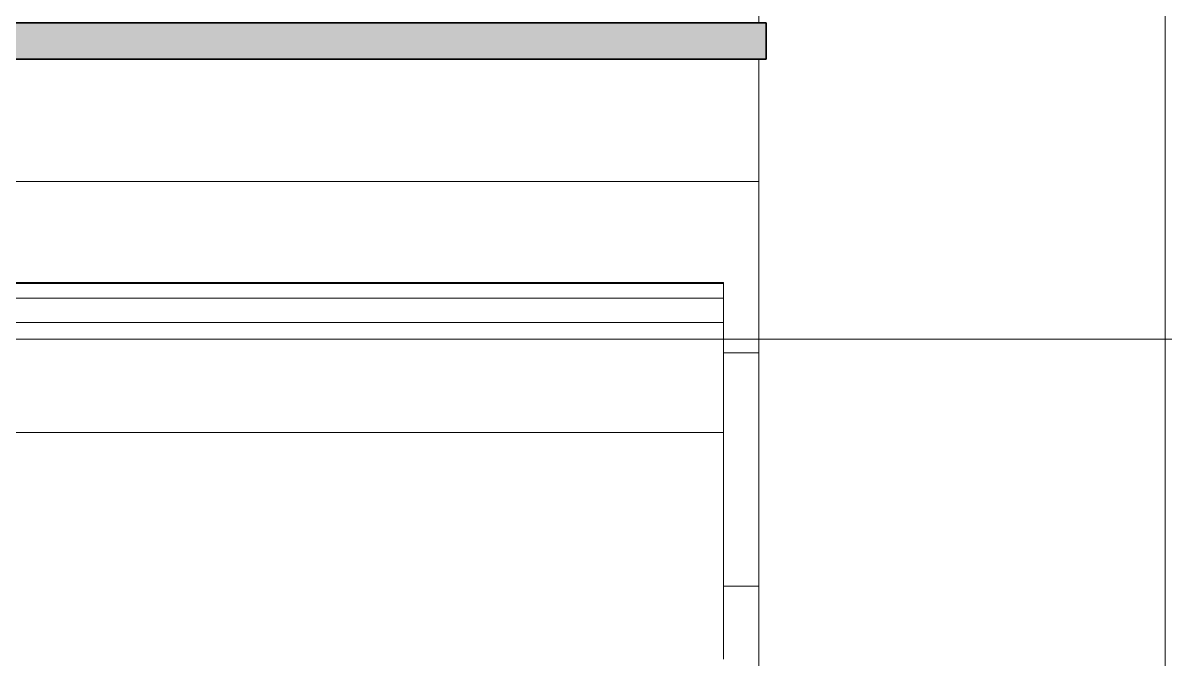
# Model space of a CAD drawing. Header units: millimetres. Extents: x -46169 to 237885, y -84465 to 18123.
# Drawn here: x 120532 to 121320, y -80503 to -80064 of the extents above; entities that cross this region are included whole.
import ezdxf

# ---------------------------------------------------------------- set-up
doc = ezdxf.new("R2010")
doc.units = ezdxf.units.MM
doc.header["$MEASUREMENT"] = 0
doc.linetypes.add('Wipeout_Contour', pattern=[1000, 0, -1000])
doc.layers.add('0_Pen_No__85', color=8, linetype='Continuous', lineweight=20)
doc.layers.add('New_A-35-M_FFE_Fixed_Pen_No__1', color=7, linetype='Continuous', lineweight=13)
for name, color, linetype in [('New_A-20-M_Floor_Slab', 7, 'Continuous'), ('New_A-25-M_Wall_Ext', 7, 'Continuous'), ('New_A-35-M_FFE_Fixed', 7, 'Continuous')]:
    doc.layers.add(name, color=color, linetype=linetype)
doc.layers.add('New_A-35-M_FFE_Fixed_Pen_No__104', color=7, linetype='Continuous', lineweight=15, true_color=0xa6a6a6)
doc.layers.add('New_A-35-M_FFE_Fixed_Pen_No__44', color=7, linetype='Continuous', lineweight=35, true_color=0x444444)

# ---------------------------------------------------------------- blocks, each defined once
blk = doc.blocks.new('Section Elem_2_2', base_point=(64459.15, -84332.61))
at = {"color": 254, "linetype": 'Wipeout_Contour', "lineweight": 0, "ltscale": 863243.063228}
blk.add_wipeout([(116728.38, -78182.61), (116728.38, -79726.43), (121319.73, -79726.43), (121319.73, -80282.61), (121879.36, -80282.61), (121879.36, -78182.61)], dxfattribs=at).dxf.layer = 'New_A-25-M_Wall_Ext'
blk = doc.blocks.new('Section Elem_7_2', base_point=(64459.15, -84332.61))
at = {"color": 254, "linetype": 'Wipeout_Contour', "lineweight": 0, "ltscale": 1166243.829962004}
blk.add_wipeout([(121319.73, -80282.61), (121319.73, -80615.11), (121642.74, -80615.11), (121642.74, -80614.86), (121578.03, -80614.86), (121578.03, -80445.86), (121642.74, -80445.86), (121642.74, -80282.61)], dxfattribs=at).dxf.layer = 'New_A-20-M_Floor_Slab'
blk = doc.blocks.new('Section Elem_22_2', base_point=(64459.15, -84332.61))
at = {"color": 254, "linetype": 'Wipeout_Contour', "lineweight": 0, "ltscale": 579727.21082}
blk.add_wipeout([(120489.73, -80089.43), (120489.73, -80173.88), (121039.73, -80173.88), (121039.73, -80089.43)], dxfattribs=at).dxf.layer = 'New_A-35-M_FFE_Fixed'
at = {"color": 254, "linetype": 'Wipeout_Contour', "lineweight": 0, "ltscale": 579975.43068}
blk.add_wipeout([(121015.23, -80243.61), (120514.23, -80243.61), (120514.23, -80244.13), (121015.23, -80244.13)], dxfattribs=at).dxf.layer = 'New_A-35-M_FFE_Fixed'
at = {"color": 254, "linetype": 'Wipeout_Contour', "lineweight": 0, "ltscale": 579999.930073}
blk.add_wipeout([(121015.23, -80254.45), (120514.23, -80254.45), (120514.23, -80255.42), (121015.23, -80255.42)], dxfattribs=at).dxf.layer = 'New_A-35-M_FFE_Fixed'
at = {"color": 254, "linetype": 'Wipeout_Contour', "lineweight": 0, "ltscale": 870652.845273}
blk.add_wipeout([(121015.23, -80346.96), (120514.23, -80346.96), (120514.23, -80503.33), (120544.23, -80503.33), (120985.23, -80503.33), (121015.23, -80503.33)], dxfattribs=at).dxf.layer = 'New_A-35-M_FFE_Fixed'
at = {"color": 254, "linetype": 'Wipeout_Contour', "lineweight": 0, "ltscale": 579837.620122}
blk.add_wipeout([(120489.73, -80189.27), (121039.73, -80189.27), (121039.73, -80173.88), (120489.73, -80173.88)], dxfattribs=at).dxf.layer = 'New_A-35-M_FFE_Fixed'
at = {"color": 254, "linetype": 'Wipeout_Contour', "lineweight": 0, "ltscale": 580006.083711}
blk.add_wipeout([(121015.23, -80256.82), (120514.23, -80256.82), (120514.23, -80258.61), (121015.23, -80258.61)], dxfattribs=at).dxf.layer = 'New_A-35-M_FFE_Fixed'
at = {"color": 254, "linetype": 'Wipeout_Contour', "lineweight": 0, "ltscale": 580119.70822}
blk.add_wipeout([(120514.23, -80271.08), (120514.23, -80346.96), (121015.23, -80346.96), (121015.23, -80271.08)], dxfattribs=at).dxf.layer = 'New_A-35-M_FFE_Fixed'
at = {"color": 254, "linetype": 'Wipeout_Contour', "lineweight": 0, "ltscale": 581110.48184}
blk.add_wipeout([(121039.73, -80351.09), (121015.23, -80351.09), (121015.23, -80371.46), (121039.73, -80371.46)], dxfattribs=at).dxf.layer = 'New_A-35-M_FFE_Fixed'
at = {"color": 254, "linetype": 'Wipeout_Contour', "lineweight": 0, "ltscale": 581201.072696}
blk.add_wipeout([(121039.73, -80391.97), (121015.23, -80391.97), (121015.23, -80412.46), (121039.73, -80412.46)], dxfattribs=at).dxf.layer = 'New_A-35-M_FFE_Fixed'
at = {"color": 254, "linetype": 'Wipeout_Contour', "lineweight": 0, "ltscale": 581366.833674}
blk.add_wipeout([(121015.23, -80473.58), (121015.23, -80480.58), (121039.73, -80480.58), (121039.73, -80473.58)], dxfattribs=at).dxf.layer = 'New_A-35-M_FFE_Fixed'
at = {"color": 254, "linetype": 'Wipeout_Contour', "lineweight": 0, "ltscale": 581397.898218}
blk.add_wipeout([(121039.73, -80487.59), (121015.23, -80487.59), (121015.23, -80494.61), (121039.73, -80494.61)], dxfattribs=at).dxf.layer = 'New_A-35-M_FFE_Fixed'
at = {"color": 254, "linetype": 'Wipeout_Contour', "lineweight": 0, "ltscale": 579871.541266}
blk.add_wipeout([(120489.73, -80189.27), (120489.73, -80204.54), (121039.73, -80204.54), (121039.73, -80189.27)], dxfattribs=at).dxf.layer = 'New_A-35-M_FFE_Fixed'
at = {"color": 254, "linetype": 'Wipeout_Contour', "lineweight": 0, "ltscale": 580010.421364}
blk.add_wipeout([(121015.23, -80258.61), (120514.23, -80258.61), (120514.23, -80260.74), (121015.23, -80260.74)], dxfattribs=at).dxf.layer = 'New_A-35-M_FFE_Fixed'
at = {"color": 254, "linetype": 'Wipeout_Contour', "lineweight": 0, "ltscale": 580026.740227}
blk.add_wipeout([(121015.23, -80265.7), (120514.23, -80265.7), (120514.23, -80268.38), (121015.23, -80268.38)], dxfattribs=at).dxf.layer = 'New_A-35-M_FFE_Fixed'
at = {"color": 254, "linetype": 'Wipeout_Contour', "lineweight": 0, "ltscale": 580978.682639}
blk.add_wipeout([(121039.73, -80292.11), (121015.23, -80292.11), (121015.23, -80311.28), (121039.73, -80311.28)], dxfattribs=at).dxf.layer = 'New_A-35-M_FFE_Fixed'
at = {"color": 254, "linetype": 'Wipeout_Contour', "lineweight": 0, "ltscale": 581155.70617}
blk.add_wipeout([(121039.73, -80371.46), (121015.23, -80371.46), (121015.23, -80391.97), (121039.73, -80391.97)], dxfattribs=at).dxf.layer = 'New_A-35-M_FFE_Fixed'
at = {"color": 254, "linetype": 'Wipeout_Contour', "lineweight": 0, "ltscale": 581351.380789}
blk.add_wipeout([(121039.73, -80466.62), (121015.23, -80466.62), (121015.23, -80473.58), (121039.73, -80473.58)], dxfattribs=at).dxf.layer = 'New_A-35-M_FFE_Fixed'
at = {"color": 254, "linetype": 'Wipeout_Contour', "lineweight": 0, "ltscale": 581382.350759}
blk.add_wipeout([(121039.73, -80480.58), (121015.23, -80480.58), (121015.23, -80487.59), (121039.73, -80487.59)], dxfattribs=at).dxf.layer = 'New_A-35-M_FFE_Fixed'
at = {"color": 254, "linetype": 'Wipeout_Contour', "lineweight": 0, "ltscale": 581413.442178}
blk.add_wipeout([(121039.73, -80494.61), (121015.23, -80494.61), (121015.23, -80501.63), (121039.73, -80501.63)], dxfattribs=at).dxf.layer = 'New_A-35-M_FFE_Fixed'
at = {"color": 254, "linetype": 'Wipeout_Contour', "lineweight": 0, "ltscale": 580015.420755}
blk.add_wipeout([(121015.23, -80260.74), (120514.23, -80260.74), (120514.23, -80263.13), (121015.23, -80263.13)], dxfattribs=at).dxf.layer = 'New_A-35-M_FFE_Fixed'
at = {"color": 254, "linetype": 'Wipeout_Contour', "lineweight": 0, "ltscale": 580032.693299}
blk.add_wipeout([(121015.23, -80268.38), (120514.23, -80268.38), (120514.23, -80271.08), (121015.23, -80271.08)], dxfattribs=at).dxf.layer = 'New_A-35-M_FFE_Fixed'
at = {"color": 254, "linetype": 'Wipeout_Contour', "lineweight": 0, "ltscale": 581021.671977}
blk.add_wipeout([(121015.23, -80330.99), (121039.73, -80330.99), (121039.73, -80311.28), (121015.23, -80311.28)], dxfattribs=at).dxf.layer = 'New_A-35-M_FFE_Fixed'
at = {"color": 254, "linetype": 'Wipeout_Contour', "lineweight": 0, "ltscale": 581336.025771}
blk.add_wipeout([(121039.73, -80459.71), (121015.23, -80459.71), (121015.23, -80466.62), (121039.73, -80466.62)], dxfattribs=at).dxf.layer = 'New_A-35-M_FFE_Fixed'
at = {"color": 254, "linetype": 'Wipeout_Contour', "lineweight": 0, "ltscale": 581428.948762}
blk.add_wipeout([(121015.23, -80508.61), (121039.73, -80508.61), (121039.73, -80501.63), (121015.23, -80501.63)], dxfattribs=at).dxf.layer = 'New_A-35-M_FFE_Fixed'
at = {"color": 254, "linetype": 'Wipeout_Contour', "lineweight": 0, "ltscale": 580002.548412}
blk.add_wipeout([(120514.23, -80255.42), (120514.23, -80256.82), (121015.23, -80256.82), (121015.23, -80255.42)], dxfattribs=at).dxf.layer = 'New_A-35-M_FFE_Fixed'
at = {"color": 254, "linetype": 'Wipeout_Contour', "lineweight": 0, "ltscale": 580020.919805}
blk.add_wipeout([(121015.23, -80263.13), (120514.23, -80263.13), (120514.23, -80265.7), (121015.23, -80265.7)], dxfattribs=at).dxf.layer = 'New_A-35-M_FFE_Fixed'
at = {"color": 254, "linetype": 'Wipeout_Contour', "lineweight": 0, "ltscale": 726325.774958}
blk.add_wipeout([(121015.23, -80330.99), (121015.23, -80346.96), (121015.23, -80351.09), (121039.73, -80351.09), (121039.73, -80330.99)], dxfattribs=at).dxf.layer = 'New_A-35-M_FFE_Fixed'
at = {"color": 254, "linetype": 'Wipeout_Contour', "lineweight": 0, "ltscale": 581320.802069}
blk.add_wipeout([(121039.73, -80452.87), (121015.23, -80452.87), (121015.23, -80459.71), (121039.73, -80459.71)], dxfattribs=at).dxf.layer = 'New_A-35-M_FFE_Fixed'
at = {"layer": 'New_A-35-M_FFE_Fixed_Pen_No__1', "linetype": 'Continuous'}
blk.add_line((120514.23, -80346.96), (121015.23, -80346.96), dxfattribs=at)
at = {"color": 254, "linetype": 'Wipeout_Contour', "lineweight": 0, "ltscale": 579987.435931}
blk.add_wipeout([(120514.23, -80244.13), (120514.23, -80254.45), (121015.23, -80254.45), (121015.23, -80244.13)], dxfattribs=at).dxf.layer = 'New_A-35-M_FFE_Fixed'
at = {"color": 254, "linetype": 'Wipeout_Contour', "lineweight": 0, "ltscale": 581291.01337}
blk.add_wipeout([(121039.73, -80432.81), (121015.23, -80432.81), (121015.23, -80452.87), (121039.73, -80452.87)], dxfattribs=at).dxf.layer = 'New_A-35-M_FFE_Fixed'
at = {"color": 254, "linetype": 'Wipeout_Contour', "lineweight": 0, "ltscale": 726085.078213}
blk.add_wipeout([(121039.73, -80249.35), (121015.23, -80249.35), (121015.23, -80250.05), (121015.23, -80263.87), (121039.73, -80263.87)], dxfattribs=at).dxf.layer = 'New_A-35-M_FFE_Fixed'
at = {"color": 254, "linetype": 'Wipeout_Contour', "lineweight": 0, "ltscale": 581246.276439}
blk.add_wipeout([(121039.73, -80412.46), (121015.23, -80412.46), (121015.23, -80432.81), (121039.73, -80432.81)], dxfattribs=at).dxf.layer = 'New_A-35-M_FFE_Fixed'
at = {"layer": 'New_A-35-M_FFE_Fixed_Pen_No__1', "linetype": 'Continuous'}
for p, q in [((120514.23, -80254.45), (121015.23, -80254.45)), ((121015.23, -80255.42), (121015.23, -80254.45)), ((121015.23, -80256.82), (121015.23, -80255.42)), ((121015.23, -80258.61), (121015.23, -80256.82)), ((121015.23, -80503.33), (121015.23, -80346.96))]:
    blk.add_line(p, q, dxfattribs=at)
at = {"color": 254, "linetype": 'Wipeout_Contour', "lineweight": 0, "ltscale": 1449941.357677373}
blk.add_wipeout([(120489.73, -80249.35), (120514.23, -80249.35), (120514.23, -80244.13), (120514.23, -80243.61), (121015.23, -80243.61), (121015.23, -80244.13), (121015.23, -80249.35), (121039.73, -80249.35), (121039.73, -80234.61), (120489.73, -80234.61)], dxfattribs=at).dxf.layer = 'New_A-35-M_FFE_Fixed'
at = {"color": 254, "linetype": 'Wipeout_Contour', "lineweight": 0, "ltscale": 726125.585365}
blk.add_wipeout([(121015.23, -80263.87), (121015.23, -80265.7), (121015.23, -80278.13), (121039.73, -80278.13), (121039.73, -80263.87)], dxfattribs=at).dxf.layer = 'New_A-35-M_FFE_Fixed'
at = {"layer": 'New_A-35-M_FFE_Fixed_Pen_No__1', "linetype": 'Continuous'}
for p, q in [((120514.23, -80243.61), (121015.23, -80243.61)), ((120514.23, -80244.13), (121015.23, -80244.13)), ((121015.23, -80244.13), (121015.23, -80243.61)), ((121015.23, -80254.45), (121015.23, -80244.13)), ((121015.23, -80260.74), (121015.23, -80258.61)), ((121015.23, -80263.13), (121015.23, -80260.74)), ((121015.23, -80265.7), (121015.23, -80263.13)), ((121015.23, -80268.38), (121015.23, -80265.7)), ((121015.23, -80271.08), (121015.23, -80268.38)), ((120514.23, -80271.08), (121015.23, -80271.08))]:
    blk.add_line(p, q, dxfattribs=at)
at = {"color": 254, "linetype": 'Wipeout_Contour', "lineweight": 0, "ltscale": 579938.445778}
blk.add_wipeout([(121039.73, -80234.61), (121039.73, -80219.66), (120489.73, -80219.66), (120489.73, -80234.61)], dxfattribs=at).dxf.layer = 'New_A-35-M_FFE_Fixed'
at = {"color": 254, "linetype": 'Wipeout_Contour', "lineweight": 0, "ltscale": 580942.028992}
blk.add_wipeout([(121015.23, -80292.11), (121039.73, -80292.11), (121039.73, -80278.13), (121015.23, -80278.13)], dxfattribs=at).dxf.layer = 'New_A-35-M_FFE_Fixed'
at = {"layer": 'New_A-35-M_FFE_Fixed_Pen_No__1', "linetype": 'Continuous'}
blk.add_line((121015.23, -80346.96), (121015.23, -80271.08), dxfattribs=at)
at = {"color": 254, "linetype": 'Wipeout_Contour', "lineweight": 0, "ltscale": 579905.170115}
blk.add_wipeout([(120489.73, -80219.66), (121039.73, -80219.66), (121039.73, -80204.54), (120489.73, -80204.54)], dxfattribs=at).dxf.layer = 'New_A-35-M_FFE_Fixed'
at = {"color": 254, "linetype": 'Wipeout_Contour', "lineweight": 0, "ltscale": 1161651.530465557}
blk.add_wipeout([(121039.73, -80089.43), (121039.73, -80517.74), (121319.73, -80517.74), (121319.73, -79751.43), (121039.73, -79751.43), (121039.73, -80064.43), (121044.73, -80064.43), (121044.73, -80089.43)], dxfattribs=at).dxf.layer = 'New_A-35-M_FFE_Fixed'
at = {"layer": 'New_A-35-M_FFE_Fixed_Pen_No__1', "linetype": 'Continuous'}
for p, q in [((121039.73, -80064.43), (121039.73, -79749.47)), ((121319.73, -80517.74), (121319.73, -79751.43)), ((121039.73, -80173.88), (121039.73, -80089.43)), ((120489.73, -80173.88), (121039.73, -80173.88)), ((121039.73, -80189.27), (121039.73, -80173.88)), ((121039.73, -80204.54), (121039.73, -80189.27)), ((121039.73, -80219.66), (121039.73, -80204.54)), ((121039.73, -80234.61), (121039.73, -80219.66)), ((121039.73, -80249.35), (121039.73, -80234.61)), ((121039.73, -80263.87), (121039.73, -80249.35)), ((121039.73, -80278.13), (121039.73, -80263.87)), ((121039.73, -80292.11), (121039.73, -80278.13)), ((121015.23, -80292.11), (121039.73, -80292.11)), ((121039.73, -80311.28), (121039.73, -80292.11)), ((121039.73, -80330.99), (121039.73, -80311.28)), ((121039.73, -80351.09), (121039.73, -80330.99)), ((121039.73, -80371.46), (121039.73, -80351.09)), ((121039.73, -80391.97), (121039.73, -80371.46)), ((121039.73, -80412.46), (121039.73, -80391.97)), ((121039.73, -80432.81), (121039.73, -80412.46)), ((121039.73, -80452.87), (121039.73, -80432.81)), ((121015.23, -80452.87), (121039.73, -80452.87)), ((121039.73, -80459.71), (121039.73, -80452.87)), ((121039.73, -80466.62), (121039.73, -80459.71)), ((121039.73, -80473.58), (121039.73, -80466.62)), ((121039.73, -80480.58), (121039.73, -80473.58)), ((121039.73, -80487.59), (121039.73, -80480.58)), ((121039.73, -80494.61), (121039.73, -80487.59)), ((121039.73, -80501.63), (121039.73, -80494.61)), ((121039.73, -80508.61), (121039.73, -80501.63))]:
    blk.add_line(p, q, dxfattribs=at)
blk = doc.blocks.new('Section Elem_40_2', base_point=(64459.15, -84332.61))
at = {"layer": 'New_A-35-M_FFE_Fixed_Pen_No__104', "linetype": 'Continuous'}
blk.add_hatch(color=256, dxfattribs=at).paths.add_polyline_path([(121044.73, -80064.43), (120214.73, -80064.43), (120214.73, -80089.43), (121044.73, -80089.43)])
at = {"layer": 'New_A-35-M_FFE_Fixed_Pen_No__44', "linetype": 'Continuous'}
for p, q in [((121044.73, -80064.43), (120214.73, -80064.43)), ((121044.73, -80064.43), (121044.73, -80089.43)), ((121044.73, -80089.43), (120214.73, -80089.43))]:
    blk.add_line(p, q, dxfattribs=at)
blk = doc.blocks.new('I-05 Lecture Theatre Elevation_STORY_MARKER', base_point=(64459.15, -84332.61))
at = {"layer": '0_Pen_No__85', "linetype": 'Continuous'}
blk.add_line((109406.88, -80282.61), (122222.29, -80282.61), dxfattribs=at)

msp = doc.modelspace()

# ---------------------------------------------------------------- block references
at = {"layer": 'New_A-25-M_Wall_Ext'}
msp.add_blockref('Section Elem_2_2', (64459.15, -84332.61), dxfattribs=at)

# ---------------------------------------------------------------- next in the draw order: block references
at = {"layer": 'New_A-20-M_Floor_Slab'}
msp.add_blockref('Section Elem_7_2', (64459.15, -84332.61), dxfattribs=at)

# ---------------------------------------------------------------- next in the draw order: block references
at = {"layer": 'New_A-35-M_FFE_Fixed'}
msp.add_blockref('Section Elem_22_2', (64459.15, -84332.61), dxfattribs=at)

# ---------------------------------------------------------------- next in the draw order: block references
at = {"linetype": 'Continuous', "lineweight": 0}
msp.add_blockref('I-05 Lecture Theatre Elevation_STORY_MARKER', (64459.15, -84332.61), dxfattribs=at)
at = {"layer": 'New_A-35-M_FFE_Fixed'}
msp.add_blockref('Section Elem_40_2', (64459.15, -84332.61), dxfattribs=at)

doc.saveas('drawing.dxf')
